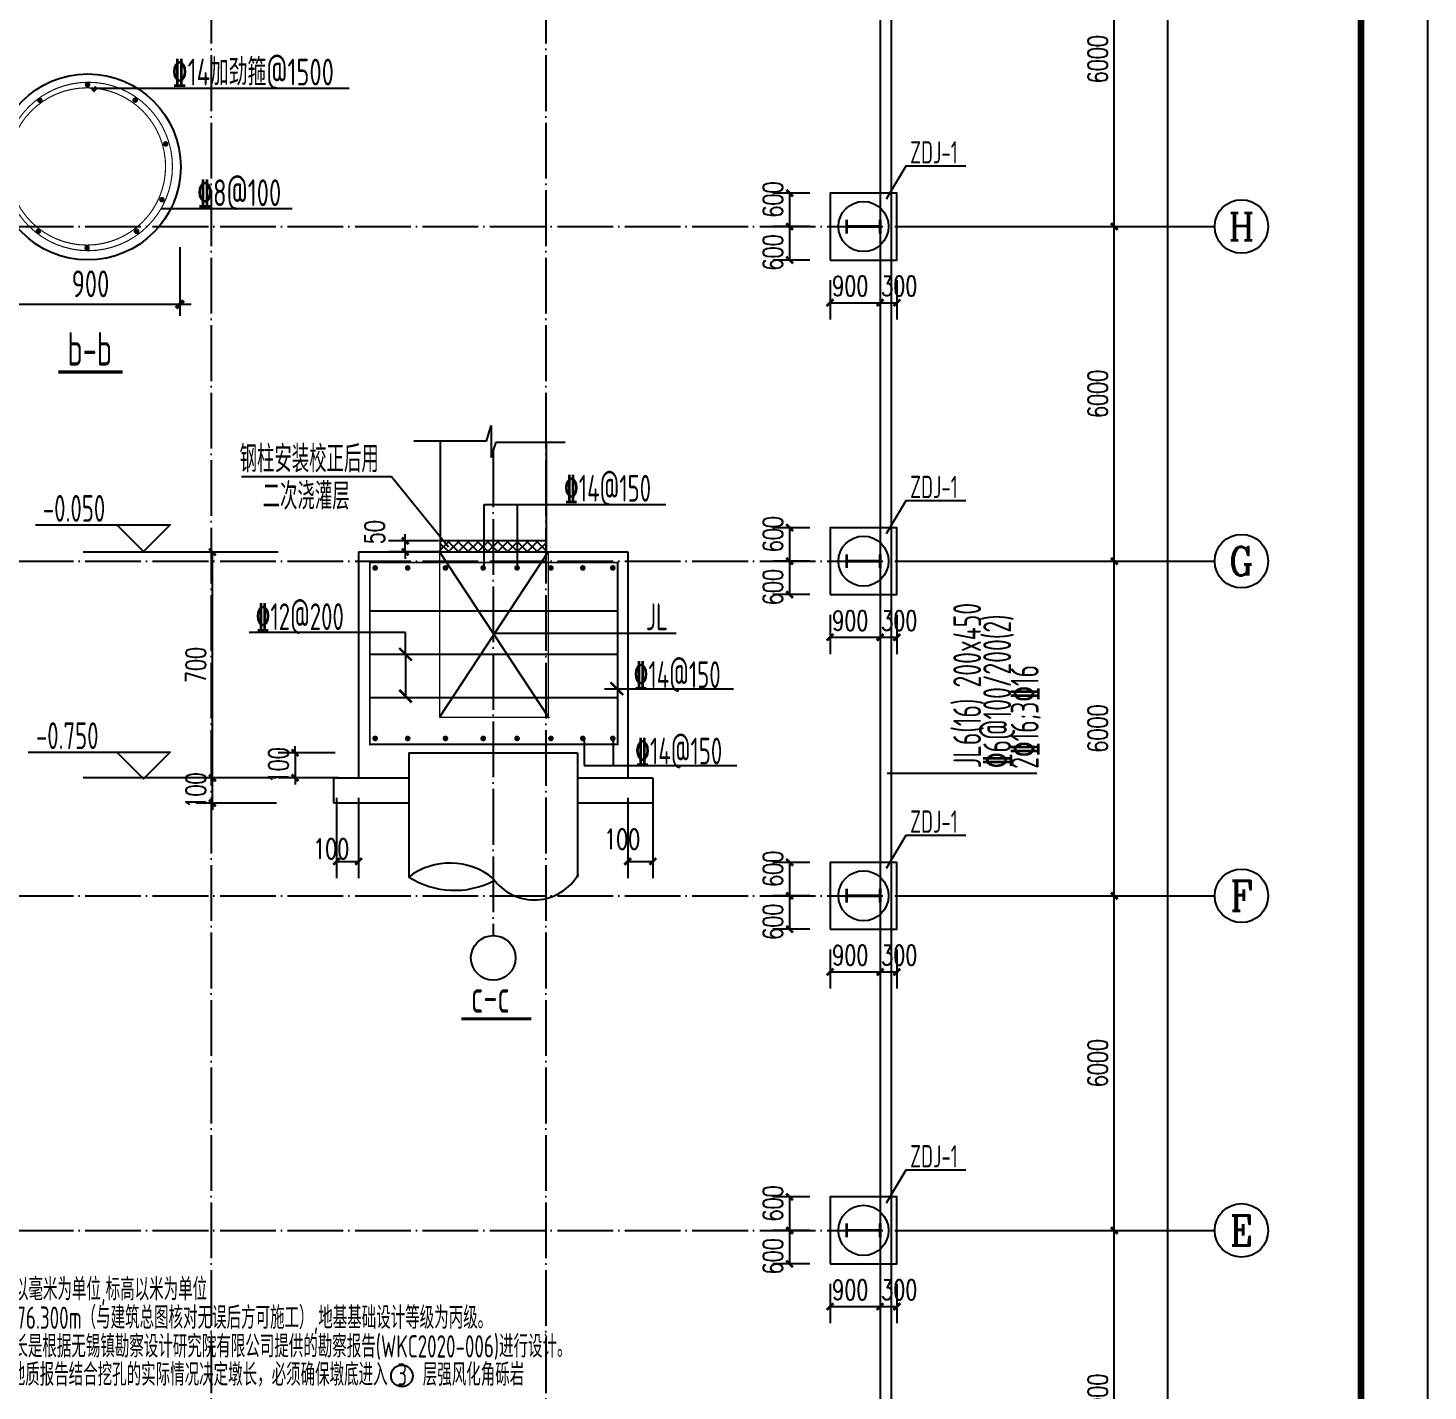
# Model space of a CAD drawing. Extents: x 14207793 to 14719554, y -1675802 to -1228715.
# Drawn here: x 14233080 to 14258193, y -1418094 to -1393655 of the extents above; entities that cross this region are included whole.
import ezdxf
from ezdxf.enums import TextEntityAlignment as Align

# ---------------------------------------------------------------- set-up
doc = ezdxf.new("R2010")
doc.units = 0
doc.header["$LTSCALE"] = 500
doc.header["$MEASUREMENT"] = 0
doc.linetypes.add('DOTE', pattern=[2.42, 2, -0.2, 0.02, -0.2])
doc.linetypes.add('虚线', pattern=[500, 300, -200])
doc.layers.get('0').update_dxf_attribs({"linetype": 'CONTINUOUS'})
doc.layers.get('DEFPOINTS').update_dxf_attribs({"color": 140, "linetype": 'CONTINUOUS'})
for name, color, linetype in [('1', 1, 'CONTINUOUS'), ('100', 253, 'CONTINUOUS'), ('AXIS', 3, 'CONTINUOUS'), ('AXIS_TEXT', 7, 'CONTINUOUS'), ('DIM1', 3, 'CONTINUOUS'), ('DOTE', 8, 'DOTE'), ('HZ', 4, 'CONTINUOUS'), ('LL', 130, 'CONTINUOUS'), ('mark', 11, 'CONTINUOUS'), ('PUB_TEXT', 6, 'CONTINUOUS'), ('PUB_TITLE', 4, 'CONTINUOUS'), ('STEEL', 30, 'CONTINUOUS'), ('TEXT', 7, 'CONTINUOUS'), ('WALL', 3, 'CONTINUOUS'), ('WM', 5, 'CONTINUOUS'), ('X向主梁钢筋', 2, 'CONTINUOUS'), ('梁集中标注', 2, 'CONTINUOUS')]:
    doc.layers.add(name, color=color, linetype=linetype)
doc.layers.add('砼梁', color=4, linetype='CONTINUOUS', lineweight=18)
doc.styles.add('_TCH_AXIS', font='COMPLEX', dxfattribs={"bigfont": 'GBCBIG'})
doc.styles.add('_TCH_DIM_T3', font='SIMPLEX', dxfattribs={"width": 0.705882, "bigfont": 'GBCBIG'})
doc.styles.add('COMPLEX', font='COMPLEX')
doc.styles.add('TSSD_Norm', font='tssdeng.shx', dxfattribs={"width": 0.7, "bigfont": 'hztxt.shx'})
doc.styles.add('TSSD_REIN', font='Tssdeng.shx', dxfattribs={"width": 0.65, "bigfont": 'hztxt.shx'})
doc.dimstyles.new('_TCH_ARCH&&120', dxfattribs={"dimtxt": 357, "dimasz": 120, "dimexe": 300, "dimexo": 360, "dimgap": 120, "dimtad": 1, "dimdec": 0, "dimzin": 0, "dimdsep": 46, "dimtxsty": '_TCH_DIM_T3', "dimblk": 'ARCHTICK', "dimcen": 0.09, "dimclrt": 7, "dimazin": 2, "dimtfac": 1, "dimtdec": 0, "dimtix": 1, "dimtmove": 2, "dimatfit": 3, "dimfxl": 0, "dimtolj": 1, "dimtzin": 0, "dimarcsym": 0})

# ---------------------------------------------------------------- blocks, each defined once
blk = doc.blocks.new('_ArchTick')
at = {"color": 0, "linetype": 'ByBlock', "const_width": 0.4}
blk.add_lwpolyline([(-0.5, -0.5), (0.5, 0.5)], dxfattribs=at)
blk = doc.blocks.new('*D85')
at = {"layer": 'AXIS', "color": 0, "lineweight": -2}
for p, q in [((14249926, -1415215), (14252866, -1415215)), ((14252566, -1421215), (14252566, -1415215)), ((14249926, -1421215), (14252866, -1421215))]:
    blk.add_line(p, q, dxfattribs=at)
at = {"layer": 'DEFPOINTS', "color": 0}
for p in [(14249566, -1415215), (14252566, -1415215), (14249566, -1421215)]:
    blk.add_point(p, dxfattribs=at)
at = {"layer": 'AXIS', "color": 0, "lineweight": -2, "xscale": 120, "yscale": 120, "zscale": 120}
for p, rotation in [((14252566, -1415215), 90), ((14252566, -1421215), 270)]:
    blk.add_blockref('_ArchTick', p, dxfattribs=dict(at, rotation=rotation))
at = {"layer": 'AXIS', "color": 7, "insert": (14252268, -1418215), "char_height": 357, "attachment_point": 5, "rotation": 90, "style": '_TCH_DIM_T3'}
blk.add_mtext('\\A1;6000', dxfattribs=at)
blk = doc.blocks.new('*D86')
at = {"layer": 'AXIS', "color": 0, "lineweight": -2}
for p, q in [((14249926, -1409215), (14252866, -1409215)), ((14252566, -1415215), (14252566, -1409215)), ((14249926, -1415215), (14252866, -1415215))]:
    blk.add_line(p, q, dxfattribs=at)
at = {"layer": 'DEFPOINTS', "color": 0}
for p in [(14249566, -1409215), (14252566, -1409215), (14249566, -1415215)]:
    blk.add_point(p, dxfattribs=at)
at = {"layer": 'AXIS', "color": 0, "lineweight": -2, "xscale": 120, "yscale": 120, "zscale": 120}
for p, rotation in [((14252566, -1409215), 90), ((14252566, -1415215), 270)]:
    blk.add_blockref('_ArchTick', p, dxfattribs=dict(at, rotation=rotation))
at = {"layer": 'AXIS', "color": 7, "insert": (14252268, -1412215), "char_height": 357, "attachment_point": 5, "rotation": 90, "style": '_TCH_DIM_T3'}
blk.add_mtext('\\A1;6000', dxfattribs=at)
blk = doc.blocks.new('*D87')
at = {"layer": 'AXIS', "color": 0, "lineweight": -2}
for p, q in [((14249926, -1403215), (14252866, -1403215)), ((14252566, -1409215), (14252566, -1403215)), ((14249926, -1409215), (14252866, -1409215))]:
    blk.add_line(p, q, dxfattribs=at)
at = {"layer": 'DEFPOINTS', "color": 0}
for p in [(14249566, -1403215), (14252566, -1403215), (14249566, -1409215)]:
    blk.add_point(p, dxfattribs=at)
at = {"layer": 'AXIS', "color": 0, "lineweight": -2, "xscale": 120, "yscale": 120, "zscale": 120}
for p, rotation in [((14252566, -1403215), 90), ((14252566, -1409215), 270)]:
    blk.add_blockref('_ArchTick', p, dxfattribs=dict(at, rotation=rotation))
at = {"layer": 'AXIS', "color": 7, "insert": (14252268, -1406215), "char_height": 357, "attachment_point": 5, "rotation": 90, "style": '_TCH_DIM_T3'}
blk.add_mtext('\\A1;6000', dxfattribs=at)
blk = doc.blocks.new('*D88')
at = {"layer": 'AXIS', "color": 0, "lineweight": -2}
for p, q in [((14249926, -1397215), (14252866, -1397215)), ((14252566, -1403215), (14252566, -1397215)), ((14249926, -1403215), (14252866, -1403215))]:
    blk.add_line(p, q, dxfattribs=at)
at = {"layer": 'DEFPOINTS', "color": 0}
for p in [(14249566, -1397215), (14252566, -1397215), (14249566, -1403215)]:
    blk.add_point(p, dxfattribs=at)
at = {"layer": 'AXIS', "color": 0, "lineweight": -2, "xscale": 120, "yscale": 120, "zscale": 120}
for p, rotation in [((14252566, -1397215), 90), ((14252566, -1403215), 270)]:
    blk.add_blockref('_ArchTick', p, dxfattribs=dict(at, rotation=rotation))
at = {"layer": 'AXIS', "color": 7, "insert": (14252268, -1400215), "char_height": 357, "attachment_point": 5, "rotation": 90, "style": '_TCH_DIM_T3'}
blk.add_mtext('\\A1;6000', dxfattribs=at)
blk = doc.blocks.new('*D89')
at = {"layer": 'AXIS', "color": 0, "lineweight": -2}
for p, q in [((14249926, -1391215), (14252866, -1391215)), ((14252566, -1397215), (14252566, -1391215)), ((14249926, -1397215), (14252866, -1397215))]:
    blk.add_line(p, q, dxfattribs=at)
at = {"layer": 'DEFPOINTS', "color": 0}
for p in [(14249566, -1391215), (14252566, -1391215), (14249566, -1397215)]:
    blk.add_point(p, dxfattribs=at)
at = {"layer": 'AXIS', "color": 0, "lineweight": -2, "xscale": 120, "yscale": 120, "zscale": 120}
for p, rotation in [((14252566, -1391215), 90), ((14252566, -1397215), 270)]:
    blk.add_blockref('_ArchTick', p, dxfattribs=dict(at, rotation=rotation))
at = {"layer": 'AXIS', "color": 7, "insert": (14252268, -1394215), "char_height": 357, "attachment_point": 5, "rotation": 90, "style": '_TCH_DIM_T3'}
blk.add_mtext('\\A1;6000', dxfattribs=at)
blk = doc.blocks.new('*D100')
at = {"layer": 'AXIS', "color": 0, "lineweight": -2}
for p, q in [((14249926, -1331215), (14253826, -1331215)), ((14253526, -1441615), (14253526, -1331215)), ((14249926, -1441615), (14253826, -1441615))]:
    blk.add_line(p, q, dxfattribs=at)
at = {"layer": 'DEFPOINTS', "color": 0}
for p in [(14249566, -1331215), (14253526, -1331215), (14249566, -1441615)]:
    blk.add_point(p, dxfattribs=at)
at = {"layer": 'AXIS', "color": 0, "lineweight": -2, "xscale": 120, "yscale": 120, "zscale": 120}
for p, rotation in [((14253526, -1331215), 90), ((14253526, -1441615), 270)]:
    blk.add_blockref('_ArchTick', p, dxfattribs=dict(at, rotation=rotation))
at = {"layer": 'AXIS', "color": 7, "insert": (14253228, -1386415), "char_height": 357, "attachment_point": 5, "rotation": 90, "style": '_TCH_DIM_T3'}
blk.add_mtext('\\A1;110400', dxfattribs=at)
blk = doc.blocks.new('_AXISO')
blk.add_circle((0, 0), 0.5)
at = {"layer": 'AXIS_TEXT', "style": 'COMPLEX', "width": 1.041667}
blk.add_attdef('A', text='', height=0.56, dxfattribs=at).set_placement((-0.25, -0.28), (0.25, -0.28), align=Align.FIT)
blk = doc.blocks.new('A$C3FC647B0')
at = {"color": 6, "const_width": 50}
for points in [[(0, 125), (0, -125)], [(0, 0), (600, 0)], [(600, 125), (600, -125)]]:
    blk.add_lwpolyline(points, dxfattribs=at)
blk = doc.blocks.new('*D1479')
at = {"layer": 'AXIS', "color": 0, "lineweight": -2}
for p, q in [((14243837, -1407460), (14243837, -1408899)), ((14244288, -1407460), (14244288, -1408899)), ((14243837, -1408599), (14244288, -1408599))]:
    blk.add_line(p, q, dxfattribs=at)
at = {"layer": 'DEFPOINTS', "color": 0}
for p in [(14243837, -1407100, 0), (14244288, -1407100, 0), (14244288, -1408599)]:
    blk.add_point(p, dxfattribs=at)
at = {"layer": 'AXIS', "color": 0, "lineweight": -2, "xscale": 120, "yscale": 120, "zscale": 120, "rotation": 180}
blk.add_blockref('_ArchTick', (14243837, -1408599), dxfattribs=at)
at = {"layer": 'AXIS', "color": 0, "lineweight": -2, "xscale": 120, "yscale": 120, "zscale": 120}
blk.add_blockref('_ArchTick', (14244288, -1408599), dxfattribs=at)
at = {"layer": 'AXIS', "color": 7, "insert": (14243738, -1408201), "char_height": 357, "attachment_point": 5, "style": '_TCH_DIM_T3'}
blk.add_mtext('\\A1;100', dxfattribs=at)
blk = doc.blocks.new('*D1480')
at = {"layer": 'AXIS', "color": 0, "lineweight": -2}
for p, q in [((14238615, -1407460), (14238615, -1408899)), ((14239011, -1407460), (14239011, -1408899)), ((14238615, -1408599), (14239011, -1408599))]:
    blk.add_line(p, q, dxfattribs=at)
at = {"layer": 'DEFPOINTS', "color": 0}
for p in [(14238615, -1407100, 0), (14239011, -1407100, 0), (14239011, -1408599)]:
    blk.add_point(p, dxfattribs=at)
at = {"layer": 'AXIS', "color": 0, "lineweight": -2, "xscale": 120, "yscale": 120, "zscale": 120, "rotation": 180}
blk.add_blockref('_ArchTick', (14238615, -1408599), dxfattribs=at)
at = {"layer": 'AXIS', "color": 0, "lineweight": -2, "xscale": 120, "yscale": 120, "zscale": 120}
blk.add_blockref('_ArchTick', (14239011, -1408599), dxfattribs=at)
at = {"layer": 'AXIS', "color": 7, "insert": (14238519, -1408374), "char_height": 357, "attachment_point": 5, "style": '_TCH_DIM_T3'}
blk.add_mtext('\\A1;100', dxfattribs=at)
blk = doc.blocks.new('*D1481')
at = {"layer": 'AXIS', "color": 0, "lineweight": -2}
for p, q in [((14239848, -1402850), (14239848, -1402730)), ((14240446, -1402850), (14239548, -1402850)), ((14239848, -1403050), (14239848, -1402850)), ((14240443, -1403050), (14239548, -1403050)), ((14239848, -1403050), (14239848, -1403170))]:
    blk.add_line(p, q, dxfattribs=at)
at = {"layer": 'DEFPOINTS', "color": 0}
for p in [(14239848, -1402850), (14240806, -1402850, 0), (14240803, -1403050, 0)]:
    blk.add_point(p, dxfattribs=at)
at = {"layer": 'AXIS', "color": 0, "lineweight": -2, "xscale": 120, "yscale": 120, "zscale": 120}
for p, rotation in [((14239848, -1402850), 270), ((14239848, -1403050), 90)]:
    blk.add_blockref('_ArchTick', p, dxfattribs=dict(at, rotation=rotation))
at = {"layer": 'AXIS', "color": 7, "insert": (14239298, -1402696), "char_height": 357, "attachment_point": 5, "rotation": 90, "style": '_TCH_DIM_T3'}
blk.add_mtext('\\A1;50', dxfattribs=at)
blk = doc.blocks.new('*D1482')
at = {"layer": 'AXIS', "color": 0, "lineweight": -2}
for p, q in [((14237870, -1406649), (14237870, -1406529)), ((14238588, -1406649), (14237570, -1406649)), ((14237870, -1406649), (14237870, -1407100)), ((14238651, -1407100), (14237570, -1407100)), ((14237870, -1407100), (14237870, -1407220))]:
    blk.add_line(p, q, dxfattribs=at)
at = {"layer": 'DEFPOINTS', "color": 0}
for p in [(14238948, -1406649), (14237870, -1407100), (14239011, -1407100)]:
    blk.add_point(p, dxfattribs=at)
at = {"layer": 'AXIS', "color": 0, "lineweight": -2, "xscale": 120, "yscale": 120, "zscale": 120}
for p, rotation in [((14237870, -1406649), 270), ((14237870, -1407100), 90)]:
    blk.add_blockref('_ArchTick', p, dxfattribs=dict(at, rotation=rotation))
at = {"layer": 'AXIS', "color": 7, "insert": (14237572, -1406875), "char_height": 357, "attachment_point": 5, "rotation": 90, "style": '_TCH_DIM_T3'}
blk.add_mtext('\\A1;100', dxfattribs=at)
blk = doc.blocks.new('*D1483')
at = {"layer": 'AXIS', "color": 0, "lineweight": -2}
for p, q in [((14236389, -1407102), (14236389, -1406982)), ((14237538, -1407102), (14236089, -1407102)), ((14236389, -1407552), (14236389, -1407102)), ((14237538, -1407552), (14236089, -1407552)), ((14236389, -1407552), (14236389, -1407672))]:
    blk.add_line(p, q, dxfattribs=at)
at = {"layer": 'DEFPOINTS', "color": 0}
for p in [(14236389, -1407102), (14237898, -1407102), (14237898, -1407552)]:
    blk.add_point(p, dxfattribs=at)
at = {"layer": 'AXIS', "color": 0, "lineweight": -2, "xscale": 120, "yscale": 120, "zscale": 120}
for p, rotation in [((14236389, -1407102), 270), ((14236389, -1407552), 90)]:
    blk.add_blockref('_ArchTick', p, dxfattribs=dict(at, rotation=rotation))
at = {"layer": 'AXIS', "color": 7, "insert": (14236091, -1407327), "char_height": 357, "attachment_point": 5, "rotation": 90, "style": '_TCH_DIM_T3'}
blk.add_mtext('\\A1;100', dxfattribs=at)
blk = doc.blocks.new('*D1484')
at = {"layer": 'AXIS', "color": 0, "lineweight": -2}
for p, q in [((14237568, -1403052), (14236089, -1403052)), ((14236389, -1407102), (14236389, -1403052)), ((14237538, -1407102), (14236089, -1407102))]:
    blk.add_line(p, q, dxfattribs=at)
at = {"layer": 'DEFPOINTS', "color": 0}
for p in [(14236389, -1403052), (14237928, -1403052), (14237898, -1407102)]:
    blk.add_point(p, dxfattribs=at)
at = {"layer": 'AXIS', "color": 0, "lineweight": -2, "xscale": 120, "yscale": 120, "zscale": 120}
for p, rotation in [((14236389, -1403052), 90), ((14236389, -1407102), 270)]:
    blk.add_blockref('_ArchTick', p, dxfattribs=dict(at, rotation=rotation))
at = {"layer": 'AXIS', "color": 7, "insert": (14236091, -1405077), "char_height": 357, "attachment_point": 5, "rotation": 90, "style": '_TCH_DIM_T3'}
blk.add_mtext('\\A1;700', dxfattribs=at)
blk = doc.blocks.new('*D1641')
at = {"layer": 'AXIS', "color": 0, "lineweight": -2}
for p, q in [((14247106, -1396615), (14246442, -1396615)), ((14246742, -1396615), (14246742, -1397215)), ((14247106, -1397215), (14246442, -1397215))]:
    blk.add_line(p, q, dxfattribs=at)
at = {"layer": 'DEFPOINTS', "color": 0}
for p in [(14247466, -1396615), (14246742, -1397215), (14247466, -1397215)]:
    blk.add_point(p, dxfattribs=at)
at = {"layer": 'AXIS', "color": 0, "lineweight": -2, "xscale": 120, "yscale": 120, "zscale": 120}
for p, rotation in [((14246742, -1396615), 90), ((14246742, -1397215), 270)]:
    blk.add_blockref('_ArchTick', p, dxfattribs=dict(at, rotation=rotation))
at = {"layer": 'AXIS', "color": 7, "insert": (14246443, -1396731), "char_height": 357, "attachment_point": 5, "rotation": 90, "style": '_TCH_DIM_T3'}
blk.add_mtext('\\A1;600', dxfattribs=at)
blk = doc.blocks.new('*D1642')
at = {"layer": 'AXIS', "color": 0, "lineweight": -2}
for p, q in [((14247106, -1397215), (14246442, -1397215)), ((14246742, -1397215), (14246742, -1397815)), ((14247106, -1397815), (14246442, -1397815))]:
    blk.add_line(p, q, dxfattribs=at)
at = {"layer": 'DEFPOINTS', "color": 0}
for p in [(14247466, -1397215), (14246742, -1397815), (14247466, -1397815)]:
    blk.add_point(p, dxfattribs=at)
at = {"layer": 'AXIS', "color": 0, "lineweight": -2, "xscale": 120, "yscale": 120, "zscale": 120}
for p, rotation in [((14246742, -1397215), 90), ((14246742, -1397815), 270)]:
    blk.add_blockref('_ArchTick', p, dxfattribs=dict(at, rotation=rotation))
at = {"layer": 'AXIS', "color": 7, "insert": (14246443, -1397679), "char_height": 357, "attachment_point": 5, "rotation": 90, "style": '_TCH_DIM_T3'}
blk.add_mtext('\\A1;600', dxfattribs=at)
blk = doc.blocks.new('*D1643')
at = {"layer": 'AXIS', "color": 0, "lineweight": -2}
for p, q in [((14247466, -1398175), (14247466, -1398880)), ((14248366, -1398175), (14248366, -1398880)), ((14247466, -1398580), (14248366, -1398580))]:
    blk.add_line(p, q, dxfattribs=at)
at = {"layer": 'DEFPOINTS', "color": 0}
for p in [(14247466, -1397815), (14248366, -1397815), (14248366, -1398580)]:
    blk.add_point(p, dxfattribs=at)
at = {"layer": 'AXIS', "color": 0, "lineweight": -2, "xscale": 120, "yscale": 120, "zscale": 120, "rotation": 180}
blk.add_blockref('_ArchTick', (14247466, -1398580), dxfattribs=at)
at = {"layer": 'AXIS', "color": 0, "lineweight": -2, "xscale": 120, "yscale": 120, "zscale": 120}
blk.add_blockref('_ArchTick', (14248366, -1398580), dxfattribs=at)
at = {"layer": 'AXIS', "color": 7, "insert": (14247830, -1398281), "char_height": 357, "attachment_point": 5, "style": '_TCH_DIM_T3'}
blk.add_mtext('\\A1;900', dxfattribs=at)
blk = doc.blocks.new('*D1644')
at = {"layer": 'AXIS', "color": 0, "lineweight": -2}
for p, q in [((14248366, -1398175), (14248366, -1398880)), ((14248666, -1398175), (14248666, -1398880)), ((14248366, -1398580), (14248666, -1398580))]:
    blk.add_line(p, q, dxfattribs=at)
at = {"layer": 'DEFPOINTS', "color": 0}
for p in [(14248366, -1397815), (14248666, -1397815), (14248666, -1398580)]:
    blk.add_point(p, dxfattribs=at)
at = {"layer": 'AXIS', "color": 0, "lineweight": -2, "xscale": 120, "yscale": 120, "zscale": 120, "rotation": 180}
blk.add_blockref('_ArchTick', (14248366, -1398580), dxfattribs=at)
at = {"layer": 'AXIS', "color": 0, "lineweight": -2, "xscale": 120, "yscale": 120, "zscale": 120}
blk.add_blockref('_ArchTick', (14248666, -1398580), dxfattribs=at)
at = {"layer": 'AXIS', "color": 7, "insert": (14248708, -1398281), "char_height": 357, "attachment_point": 5, "style": '_TCH_DIM_T3'}
blk.add_mtext('\\A1;300', dxfattribs=at)
blk = doc.blocks.new('*D1645')
at = {"layer": 'AXIS', "color": 0, "lineweight": -2}
for p, q in [((14247106, -1402615), (14246442, -1402615)), ((14246742, -1402615), (14246742, -1403215)), ((14247106, -1403215), (14246442, -1403215))]:
    blk.add_line(p, q, dxfattribs=at)
at = {"layer": 'DEFPOINTS', "color": 0}
for p in [(14247466, -1402615), (14246742, -1403215), (14247466, -1403215)]:
    blk.add_point(p, dxfattribs=at)
at = {"layer": 'AXIS', "color": 0, "lineweight": -2, "xscale": 120, "yscale": 120, "zscale": 120}
for p, rotation in [((14246742, -1402615), 90), ((14246742, -1403215), 270)]:
    blk.add_blockref('_ArchTick', p, dxfattribs=dict(at, rotation=rotation))
at = {"layer": 'AXIS', "color": 7, "insert": (14246443, -1402731), "char_height": 357, "attachment_point": 5, "rotation": 90, "style": '_TCH_DIM_T3'}
blk.add_mtext('\\A1;600', dxfattribs=at)
blk = doc.blocks.new('*D1646')
at = {"layer": 'AXIS', "color": 0, "lineweight": -2}
for p, q in [((14247106, -1403215), (14246442, -1403215)), ((14246742, -1403215), (14246742, -1403815)), ((14247106, -1403815), (14246442, -1403815))]:
    blk.add_line(p, q, dxfattribs=at)
at = {"layer": 'DEFPOINTS', "color": 0}
for p in [(14247466, -1403215), (14246742, -1403815), (14247466, -1403815)]:
    blk.add_point(p, dxfattribs=at)
at = {"layer": 'AXIS', "color": 0, "lineweight": -2, "xscale": 120, "yscale": 120, "zscale": 120}
for p, rotation in [((14246742, -1403215), 90), ((14246742, -1403815), 270)]:
    blk.add_blockref('_ArchTick', p, dxfattribs=dict(at, rotation=rotation))
at = {"layer": 'AXIS', "color": 7, "insert": (14246443, -1403679), "char_height": 357, "attachment_point": 5, "rotation": 90, "style": '_TCH_DIM_T3'}
blk.add_mtext('\\A1;600', dxfattribs=at)
blk = doc.blocks.new('*D1647')
at = {"layer": 'AXIS', "color": 0, "lineweight": -2}
for p, q in [((14247466, -1404175), (14247466, -1404880)), ((14248366, -1404175), (14248366, -1404880)), ((14247466, -1404580), (14248366, -1404580))]:
    blk.add_line(p, q, dxfattribs=at)
at = {"layer": 'DEFPOINTS', "color": 0}
for p in [(14247466, -1403815), (14248366, -1403815), (14248366, -1404580)]:
    blk.add_point(p, dxfattribs=at)
at = {"layer": 'AXIS', "color": 0, "lineweight": -2, "xscale": 120, "yscale": 120, "zscale": 120, "rotation": 180}
blk.add_blockref('_ArchTick', (14247466, -1404580), dxfattribs=at)
at = {"layer": 'AXIS', "color": 0, "lineweight": -2, "xscale": 120, "yscale": 120, "zscale": 120}
blk.add_blockref('_ArchTick', (14248366, -1404580), dxfattribs=at)
at = {"layer": 'AXIS', "color": 7, "insert": (14247830, -1404281), "char_height": 357, "attachment_point": 5, "style": '_TCH_DIM_T3'}
blk.add_mtext('\\A1;900', dxfattribs=at)
blk = doc.blocks.new('*D1648')
at = {"layer": 'AXIS', "color": 0, "lineweight": -2}
for p, q in [((14248366, -1404175), (14248366, -1404880)), ((14248666, -1404175), (14248666, -1404880)), ((14248366, -1404580), (14248666, -1404580))]:
    blk.add_line(p, q, dxfattribs=at)
at = {"layer": 'DEFPOINTS', "color": 0}
for p in [(14248366, -1403815), (14248666, -1403815), (14248666, -1404580)]:
    blk.add_point(p, dxfattribs=at)
at = {"layer": 'AXIS', "color": 0, "lineweight": -2, "xscale": 120, "yscale": 120, "zscale": 120, "rotation": 180}
blk.add_blockref('_ArchTick', (14248366, -1404580), dxfattribs=at)
at = {"layer": 'AXIS', "color": 0, "lineweight": -2, "xscale": 120, "yscale": 120, "zscale": 120}
blk.add_blockref('_ArchTick', (14248666, -1404580), dxfattribs=at)
at = {"layer": 'AXIS', "color": 7, "insert": (14248708, -1404281), "char_height": 357, "attachment_point": 5, "style": '_TCH_DIM_T3'}
blk.add_mtext('\\A1;300', dxfattribs=at)
blk = doc.blocks.new('*D1649')
at = {"layer": 'AXIS', "color": 0, "lineweight": -2}
for p, q in [((14247106, -1408615), (14246442, -1408615)), ((14246742, -1408615), (14246742, -1409215)), ((14247106, -1409215), (14246442, -1409215))]:
    blk.add_line(p, q, dxfattribs=at)
at = {"layer": 'DEFPOINTS', "color": 0}
for p in [(14247466, -1408615), (14246742, -1409215), (14247466, -1409215)]:
    blk.add_point(p, dxfattribs=at)
at = {"layer": 'AXIS', "color": 0, "lineweight": -2, "xscale": 120, "yscale": 120, "zscale": 120}
for p, rotation in [((14246742, -1408615), 90), ((14246742, -1409215), 270)]:
    blk.add_blockref('_ArchTick', p, dxfattribs=dict(at, rotation=rotation))
at = {"layer": 'AXIS', "color": 7, "insert": (14246443, -1408731), "char_height": 357, "attachment_point": 5, "rotation": 90, "style": '_TCH_DIM_T3'}
blk.add_mtext('\\A1;600', dxfattribs=at)
blk = doc.blocks.new('*D1650')
at = {"layer": 'AXIS', "color": 0, "lineweight": -2}
for p, q in [((14247106, -1409215), (14246442, -1409215)), ((14246742, -1409215), (14246742, -1409815)), ((14247106, -1409815), (14246442, -1409815))]:
    blk.add_line(p, q, dxfattribs=at)
at = {"layer": 'DEFPOINTS', "color": 0}
for p in [(14247466, -1409215), (14246742, -1409815), (14247466, -1409815)]:
    blk.add_point(p, dxfattribs=at)
at = {"layer": 'AXIS', "color": 0, "lineweight": -2, "xscale": 120, "yscale": 120, "zscale": 120}
for p, rotation in [((14246742, -1409215), 90), ((14246742, -1409815), 270)]:
    blk.add_blockref('_ArchTick', p, dxfattribs=dict(at, rotation=rotation))
at = {"layer": 'AXIS', "color": 7, "insert": (14246443, -1409679), "char_height": 357, "attachment_point": 5, "rotation": 90, "style": '_TCH_DIM_T3'}
blk.add_mtext('\\A1;600', dxfattribs=at)
blk = doc.blocks.new('*D1651')
at = {"layer": 'AXIS', "color": 0, "lineweight": -2}
for p, q in [((14247466, -1410175), (14247466, -1410880)), ((14248366, -1410175), (14248366, -1410880)), ((14247466, -1410580), (14248366, -1410580))]:
    blk.add_line(p, q, dxfattribs=at)
at = {"layer": 'DEFPOINTS', "color": 0}
for p in [(14247466, -1409815), (14248366, -1409815), (14248366, -1410580)]:
    blk.add_point(p, dxfattribs=at)
at = {"layer": 'AXIS', "color": 0, "lineweight": -2, "xscale": 120, "yscale": 120, "zscale": 120, "rotation": 180}
blk.add_blockref('_ArchTick', (14247466, -1410580), dxfattribs=at)
at = {"layer": 'AXIS', "color": 0, "lineweight": -2, "xscale": 120, "yscale": 120, "zscale": 120}
blk.add_blockref('_ArchTick', (14248366, -1410580), dxfattribs=at)
at = {"layer": 'AXIS', "color": 7, "insert": (14247830, -1410281), "char_height": 357, "attachment_point": 5, "style": '_TCH_DIM_T3'}
blk.add_mtext('\\A1;900', dxfattribs=at)
blk = doc.blocks.new('*D1652')
at = {"layer": 'AXIS', "color": 0, "lineweight": -2}
for p, q in [((14248366, -1410175), (14248366, -1410880)), ((14248666, -1410175), (14248666, -1410880)), ((14248366, -1410580), (14248666, -1410580))]:
    blk.add_line(p, q, dxfattribs=at)
at = {"layer": 'DEFPOINTS', "color": 0}
for p in [(14248366, -1409815), (14248666, -1409815), (14248666, -1410580)]:
    blk.add_point(p, dxfattribs=at)
at = {"layer": 'AXIS', "color": 0, "lineweight": -2, "xscale": 120, "yscale": 120, "zscale": 120, "rotation": 180}
blk.add_blockref('_ArchTick', (14248366, -1410580), dxfattribs=at)
at = {"layer": 'AXIS', "color": 0, "lineweight": -2, "xscale": 120, "yscale": 120, "zscale": 120}
blk.add_blockref('_ArchTick', (14248666, -1410580), dxfattribs=at)
at = {"layer": 'AXIS', "color": 7, "insert": (14248708, -1410281), "char_height": 357, "attachment_point": 5, "style": '_TCH_DIM_T3'}
blk.add_mtext('\\A1;300', dxfattribs=at)
blk = doc.blocks.new('*D1653')
at = {"layer": 'AXIS', "color": 0, "lineweight": -2}
for p, q in [((14247106, -1414615), (14246442, -1414615)), ((14246742, -1414615), (14246742, -1415215)), ((14247106, -1415215), (14246442, -1415215))]:
    blk.add_line(p, q, dxfattribs=at)
at = {"layer": 'DEFPOINTS', "color": 0}
for p in [(14247466, -1414615), (14246742, -1415215), (14247466, -1415215)]:
    blk.add_point(p, dxfattribs=at)
at = {"layer": 'AXIS', "color": 0, "lineweight": -2, "xscale": 120, "yscale": 120, "zscale": 120}
for p, rotation in [((14246742, -1414615), 90), ((14246742, -1415215), 270)]:
    blk.add_blockref('_ArchTick', p, dxfattribs=dict(at, rotation=rotation))
at = {"layer": 'AXIS', "color": 7, "insert": (14246443, -1414731), "char_height": 357, "attachment_point": 5, "rotation": 90, "style": '_TCH_DIM_T3'}
blk.add_mtext('\\A1;600', dxfattribs=at)
blk = doc.blocks.new('*D1654')
at = {"layer": 'AXIS', "color": 0, "lineweight": -2}
for p, q in [((14247106, -1415215), (14246442, -1415215)), ((14246742, -1415215), (14246742, -1415815)), ((14247106, -1415815), (14246442, -1415815))]:
    blk.add_line(p, q, dxfattribs=at)
at = {"layer": 'DEFPOINTS', "color": 0}
for p in [(14247466, -1415215), (14246742, -1415815), (14247466, -1415815)]:
    blk.add_point(p, dxfattribs=at)
at = {"layer": 'AXIS', "color": 0, "lineweight": -2, "xscale": 120, "yscale": 120, "zscale": 120}
for p, rotation in [((14246742, -1415215), 90), ((14246742, -1415815), 270)]:
    blk.add_blockref('_ArchTick', p, dxfattribs=dict(at, rotation=rotation))
at = {"layer": 'AXIS', "color": 7, "insert": (14246443, -1415679), "char_height": 357, "attachment_point": 5, "rotation": 90, "style": '_TCH_DIM_T3'}
blk.add_mtext('\\A1;600', dxfattribs=at)
blk = doc.blocks.new('*D1655')
at = {"layer": 'AXIS', "color": 0, "lineweight": -2}
for p, q in [((14247466, -1416175), (14247466, -1416880)), ((14248366, -1416175), (14248366, -1416880)), ((14247466, -1416580), (14248366, -1416580))]:
    blk.add_line(p, q, dxfattribs=at)
at = {"layer": 'DEFPOINTS', "color": 0}
for p in [(14247466, -1415815), (14248366, -1415815), (14248366, -1416580)]:
    blk.add_point(p, dxfattribs=at)
at = {"layer": 'AXIS', "color": 0, "lineweight": -2, "xscale": 120, "yscale": 120, "zscale": 120, "rotation": 180}
blk.add_blockref('_ArchTick', (14247466, -1416580), dxfattribs=at)
at = {"layer": 'AXIS', "color": 0, "lineweight": -2, "xscale": 120, "yscale": 120, "zscale": 120}
blk.add_blockref('_ArchTick', (14248366, -1416580), dxfattribs=at)
at = {"layer": 'AXIS', "color": 7, "insert": (14247830, -1416281), "char_height": 357, "attachment_point": 5, "style": '_TCH_DIM_T3'}
blk.add_mtext('\\A1;900', dxfattribs=at)
blk = doc.blocks.new('*D1656')
at = {"layer": 'AXIS', "color": 0, "lineweight": -2}
for p, q in [((14248366, -1416175), (14248366, -1416880)), ((14248666, -1416175), (14248666, -1416880)), ((14248366, -1416580), (14248666, -1416580))]:
    blk.add_line(p, q, dxfattribs=at)
at = {"layer": 'DEFPOINTS', "color": 0}
for p in [(14248366, -1415815), (14248666, -1415815), (14248666, -1416580)]:
    blk.add_point(p, dxfattribs=at)
at = {"layer": 'AXIS', "color": 0, "lineweight": -2, "xscale": 120, "yscale": 120, "zscale": 120, "rotation": 180}
blk.add_blockref('_ArchTick', (14248366, -1416580), dxfattribs=at)
at = {"layer": 'AXIS', "color": 0, "lineweight": -2, "xscale": 120, "yscale": 120, "zscale": 120}
blk.add_blockref('_ArchTick', (14248666, -1416580), dxfattribs=at)
at = {"layer": 'AXIS', "color": 7, "insert": (14248708, -1416281), "char_height": 357, "attachment_point": 5, "style": '_TCH_DIM_T3'}
blk.add_mtext('\\A1;300', dxfattribs=at)

msp = doc.modelspace()

# ---------------------------------------------------------------- hatches: boundary and pattern name
h = msp.add_hatch()
h.set_pattern_fill('ANSI37', color=256, scale=1000, style=0)
h.set_pattern_definition([(45, (14121828.25, -1086615.63), (-88.388348, 88.388348), []), (135, (14121828.25, -1086615.63), (-88.388348, -88.388348), [])])
h.paths.add_polyline_path([(14242374.63, -1402850.13), (14241260.08, -1402850.13), (14241260.08, -1403050.13), (14242374.63, -1403050.13)])
h.paths.add_polyline_path([(14241260.08, -1402850.13), (14240460.08, -1402850.13), (14240460.08, -1403050.13), (14241260.08, -1403050.13)])

# ---------------------------------------------------------------- linework, layer by layer
at = {"linetype": 'ByBlock'}
for p, q in [((14241303.84, -1401062.68), (14241390.93, -1400784.17)), ((14241390.93, -1400784.17), (14241390.93, -1401358.59)), ((14241390.93, -1401358.59), (14241478.03, -1401080.09)), ((14241260.93, -1402197.78), (14244522.54, -1402197.78)), ((14241260.93, -1403299.56), (14241260.93, -1402197.78)), ((14241860.23, -1403299.56), (14241860.23, -1402197.78)), ((14239010.83, -1403050.13), (14243837.13, -1403050.13)), ((14239851.81, -1404882.49), (14239851.81, -1405655.41)), ((14239910.83, -1406650.13), (14242937.13, -1406650.13)), ((14238560.83, -1407100.13), (14239910.83, -1407100.13)), ((14242937.13, -1407100.13), (14244287.13, -1407100.13)), ((14238560.83, -1407550.13), (14239910.83, -1407550.13)), ((14242937.13, -1407550.13), (14244287.13, -1407550.13))]:
    msp.add_line(p, q, dxfattribs=at)
for p, q in [((14241303.84, -1401062.68), (14240003.68, -1401062.68)), ((14241478.03, -1401080.09), (14242718.14, -1401080.09)), ((14242374.63, -1402850.13), (14240460.08, -1402850.13)), ((14239851.81, -1404496.14), (14237045.22, -1404496.14)), ((14239851.81, -1404884.58), (14239851.81, -1404496.14)), ((14241453.13, -1404503.5), (14244707.81, -1404503.5)), ((14243418.21, -1405500.99, -24475.66), (14245736.96, -1405500.99, -24475.66))]:
    msp.add_line(p, q)
at = {"color": 3, "linetype": 'ByBlock'}
for p, q in [((14240473.33, -1401062.68), (14240473.33, -1403050.13)), ((14242374.63, -1401080.09), (14242374.63, -1403050.13)), ((14239010.83, -1403050.13), (14239010.83, -1407100.13)), ((14243837.13, -1403050.13), (14243837.13, -1407100.13)), ((14239910.83, -1406650.13), (14239910.83, -1408877.82)), ((14242937.13, -1406650.13), (14242937.13, -1408877.82)), ((14238560.83, -1407100.13), (14238560.83, -1407550.13)), ((14244287.13, -1407100.13), (14244287.13, -1407550.13))]:
    msp.add_line(p, q, dxfattribs=at)
at = {"ltscale": 0.4}
for p, q in [((14242410.08, -1403050.13), (14240460.08, -1406011.69)), ((14240460.08, -1403050.13), (14242425.03, -1406024.5)), ((14243054.07, -1406380.71), (14243054.07, -1406876.21)), ((14243579.27, -1406371.44), (14243579.27, -1406876.21)), ((14243054.07, -1406876.21), (14243621.25, -1406876.21)), ((14243621.25, -1406876.21), (14245794.18, -1406876.21))]:
    msp.add_line(p, q, dxfattribs=at)
at = {"color": 11}
for points in [[(14247466.02, -1397814.89), (14248666.02, -1397814.89), (14248666.02, -1396614.89), (14247466.02, -1396614.89)], [(14247466.02, -1403814.89), (14248666.02, -1403814.89), (14248666.02, -1402614.89), (14247466.02, -1402614.89)], [(14247466.02, -1409814.89), (14248666.02, -1409814.89), (14248666.02, -1408614.89), (14247466.02, -1408614.89)], [(14247466.02, -1415814.89), (14248666.02, -1415814.89), (14248666.02, -1414614.89), (14247466.02, -1414614.89)]]:
    msp.add_lwpolyline(points, close=True, dxfattribs=at)
at = {"linetype": 'ByBlock', "const_width": 33.75}
for points in [[(14239212.71, -1403237.83), (14243658.81, -1403237.83), (14243658.81, -1406500.25), (14239212.71, -1406500.25), (14239212.71, -1403237.83)], [(14239212.71, -1404107.81), (14243658.81, -1404107.81)], [(14239212.71, -1404884.58), (14243658.81, -1404884.58)], [(14239212.71, -1405661.34), (14243658.81, -1405661.34)]]:
    msp.add_lwpolyline(points, dxfattribs=at)
at = {"color": 11}
for centre in [(14248066.02, -1397214.89), (14248066.02, -1403214.89), (14248066.02, -1409214.89), (14248066.02, -1415214.89)]:
    msp.add_circle(centre, 450, dxfattribs=at)
at = {"linetype": 'ByBlock'}
for centre, radius, start, end in [((14240651.02, -1409848.77), 1220.91, 50.643309, 127.319255), ((14240731.69, -1407588.64), 1528.33, 237.513903, 297.620467), ((14242163.75, -1408383.81), 903.75, 215.199284, 330.718629)]:
    msp.add_arc(centre, radius, start, end, dxfattribs=at)
at = {"layer": '100', "const_width": 45}
for points in [[(14239964.31, -1404997.08), (14239739.31, -1404772.08)], [(14239964.31, -1405747.99), (14239739.31, -1405522.99)], [(14243754.71, -1405613.7), (14243529.71, -1405388.7)]]:
    msp.add_lwpolyline(points, dxfattribs=at)
at = {"layer": 'AXIS'}
for p, q in [((14249566.02, -1397214.89), (14254366.02, -1397214.89)), ((14249566.02, -1403214.89), (14254366.02, -1403214.89)), ((14249566.02, -1409214.89), (14254366.02, -1409214.89)), ((14249566.02, -1415214.89), (14254366.02, -1415214.89))]:
    msp.add_line(p, q, dxfattribs=at)
at = {"layer": 'DIM1', "color": 4, "linetype": 'Continuous'}
for p, q in [((14234207.2, -1394733.36), (14238840.77, -1394733.36)), ((14235804.58, -1397582.98), (14235804.58, -1398814.97)), ((14232357.28, -1398609.64), (14236008.47, -1398609.64))]:
    msp.add_line(p, q, dxfattribs=at)
for points, const_width in [([(14232650.83, -1396137.83, 1), (14235670.83, -1396137.83, 1)], 20), ([(14232728, -1396137.83, 1), (14235548, -1396137.83, 1)], 20), ([(14234123.7, -1394671.96, 1), (14234173.7, -1394671.96, 1)], 50), ([(14233316.46, -1394948.12, -1), (14233266.46, -1394948.12, -1)], 50), ([(14234977.36, -1394948.12, 1), (14235027.36, -1394948.12, 1)], 50), ([(14235523.79, -1395733.7, 1), (14235573.79, -1395733.7, 1)], 50), ([(14235457.7, -1396733.42, 1), (14235507.7, -1396733.42, 1)], 50), ([(14233291.37, -1397299.57, -1), (14233241.37, -1397299.57, -1)], 50), ([(14235002.45, -1397299.57, 1), (14235052.45, -1397299.57, 1)], 50), ([(14234114.22, -1397600.83, 1), (14234164.22, -1397600.83, 1)], 50)]:
    msp.add_lwpolyline(points, format="xyb", close=True, dxfattribs=dict(at, const_width=const_width))
for points, const_width in [([(14234309.93, -1394714.35), (14234241.44, -1394790.4)], 66.67), ([(14235873.07, -1398541.2), (14235736.09, -1398678.08)], 66.67), ([(14233621.41, -1399824.48), (14234777.77, -1399824.48)], 60)]:
    msp.add_lwpolyline(points, dxfattribs=dict(at, const_width=const_width))
msp.add_circle((14234152.32, -1396146.17), 1666.67, dxfattribs=at)
at = {"layer": 'DOTE'}
for p, q in [((14236366.02, -1330014.89), (14236366.02, -1442814.89)), ((14242366.02, -1330014.89), (14242366.02, -1442814.89)), ((14248366.02, -1330014.89), (14248366.02, -1442814.89)), ((14217166.02, -1397214.89), (14249566.02, -1397214.89)), ((14217166.02, -1403214.89), (14249566.02, -1403214.89)), ((14217166.02, -1409214.89), (14249566.02, -1409214.89)), ((14217166.02, -1415214.89), (14249566.02, -1415214.89))]:
    msp.add_line(p, q, dxfattribs=at)
at = {"layer": 'DOTE', "linetype": 'DOTE'}
msp.add_line((14241425.25, -1401248.84), (14241425.25, -1409927.75), dxfattribs=at)
at = {"layer": 'LL', "elevation": 0}
msp.add_lwpolyline([(14240624.53, -1402964.32), (14239600.65, -1401700.46), (14239600.65, -1401700.46), (14236910.56, -1401700.46)], dxfattribs=at)
at = {"layer": 'mark'}
for p, q in [((14236389.37, -1403052.19), (14234067.75, -1403052.19)), ((14236389.37, -1407102.19), (14234067.75, -1407102.19))]:
    msp.add_line(p, q, dxfattribs=at)
for points in [[(14233213.38, -1402563.85), (14235629.05, -1402563.85), (14235151.75, -1403041.15), (14234674.45, -1402563.85)], [(14233084.02, -1406641.56), (14235629.05, -1406641.56), (14235151.75, -1407118.85), (14234674.45, -1406641.56)]]:
    msp.add_lwpolyline(points, dxfattribs=at)
msp.add_circle((14241425.25, -1410327.75), 400, dxfattribs=at)
at = {"layer": 'PUB_TEXT'}
for points in [[(14249899.66, -1396131.72), (14248823.93, -1396131.72), (14248476.43, -1396726.72)], [(14249899.66, -1402131.72), (14248823.93, -1402131.72), (14248476.43, -1402726.72)], [(14249899.66, -1408131.72), (14248823.93, -1408131.72), (14248476.43, -1408726.72)], [(14249899.66, -1414131.72), (14248823.93, -1414131.72), (14248476.43, -1414726.72)]]:
    msp.add_lwpolyline(points, dxfattribs=at)
at = {"layer": 'PUB_TITLE'}
msp.add_lwpolyline([(14258192.5, -1463372.5), (14258192.5, -1320692.5), (14207792.5, -1320692.5), (14207792.5, -1463372.5)], close=True, dxfattribs=at)
at = {"layer": 'PUB_TITLE', "const_width": 120}
msp.add_lwpolyline([(14256992.5, -1462172.5), (14256992.5, -1323692.5), (14208992.5, -1323692.5), (14208992.5, -1462172.5)], close=True, dxfattribs=at)
at = {"layer": 'STEEL', "const_width": 50.63}
for points in [[(14239294.75, -1403314.32, 1), (14239320.06, -1403358.16, 1)], [(14239878.57, -1403314.32, 1), (14239903.88, -1403358.16, 1)], [(14240555.79, -1403314.32, 1), (14240581.1, -1403358.16, 1)], [(14241233.01, -1403314.32, 1), (14241258.33, -1403358.16, 1)], [(14241840.18, -1403314.32, 1), (14241865.5, -1403358.16, 1)], [(14242447.35, -1403314.32, 1), (14242472.66, -1403358.16, 1)], [(14243019.49, -1403314.32, 1), (14243044.8, -1403358.16, 1)], [(14243556.6, -1403314.32, 1), (14243581.91, -1403358.16, 1)], [(14239294.75, -1406371.44, 1), (14239320.06, -1406415.29, 1)], [(14239878.57, -1406371.44, 1), (14239903.88, -1406415.29, 1)], [(14240555.79, -1406371.44, 1), (14240581.1, -1406415.29, 1)], [(14241233.01, -1406371.44, 1), (14241258.33, -1406415.29, 1)], [(14241840.18, -1406371.44, 1), (14241865.5, -1406415.29, 1)], [(14242447.35, -1406371.44, 1), (14242472.66, -1406415.29, 1)], [(14243019.49, -1406371.44, 1), (14243044.8, -1406415.29, 1)], [(14243556.6, -1406371.44, 1), (14243581.91, -1406415.29, 1)]]:
    msp.add_lwpolyline(points, format="xyb", close=True, dxfattribs=at)
at = {"layer": 'STEEL', "const_width": 50}
msp.add_lwpolyline([(14240852.46, -1411420.89), (14242106.09, -1411420.89)], dxfattribs=at)
at = {"layer": 'TEXT'}
msp.add_line((14235462.13, -1396890.71), (14237818.37, -1396890.71), dxfattribs=at)
msp.add_circle((14239787.65, -1417824.13, -24317.51), 195.06, dxfattribs=at)
at = {"layer": 'WALL', "linetype": 'ByBlock', "ltscale": 1.5}
for p, q in [((14248566.02, -1331014.89), (14248566.02, -1441814.89)), ((14248366.02, -1331214.89), (14248366.02, -1441614.89))]:
    msp.add_line(p, q, dxfattribs=at)
at = {"layer": 'X向主梁钢筋'}
msp.add_line((14248490, -1407015.68), (14251175, -1407015.68), dxfattribs=at)
at = {"layer": '砼梁', "linetype": '虚线'}
for p, q in [((14240460.08, -1403050.13), (14240460.08, -1406011.69)), ((14242410.08, -1403050.13), (14242410.08, -1406011.69)), ((14240460.08, -1406011.69), (14242410.08, -1406011.69))]:
    msp.add_line(p, q, dxfattribs=at)

# ---------------------------------------------------------------- block references
at = {"color": 6}
for p in [(14247766.02, -1397214.89), (14247766.02, -1403214.89), (14247766.02, -1409214.89), (14247766.02, -1415214.89)]:
    msp.add_blockref('A$C3FC647B0', p, dxfattribs=at)
at = {"layer": 'AXIS'}
ref = msp.add_blockref('_AXISO', (14254846.02, -1397214.89), dxfattribs=dict(at, xscale=960, yscale=960, zscale=960))
ref.add_attrib('A', 'H', dxfattribs={"layer": 'AXIS_TEXT', "height": 486.62, "style": '_TCH_AXIS'}).set_placement((14254614.3, -1397458.2), (14255077.75, -1397458.2), align=Align.FIT)
ref = msp.add_blockref('_AXISO', (14254846.02, -1403214.89), dxfattribs=dict(at, xscale=960, yscale=960, zscale=960))
ref.add_attrib('A', 'G', dxfattribs={"layer": 'AXIS_TEXT', "height": 510.22, "style": '_TCH_AXIS'}).set_placement((14254627.36, -1403470), (14255064.69, -1403470), align=Align.FIT)
ref = msp.add_blockref('_AXISO', (14254846.02, -1409214.89), dxfattribs=dict(at, xscale=960, yscale=960, zscale=960))
ref.add_attrib('A', 'F', dxfattribs={"layer": 'AXIS_TEXT', "height": 534.53, "style": '_TCH_AXIS'}).set_placement((14254642.39, -1409482.15), (14255049.65, -1409482.15), align=Align.FIT)
ref = msp.add_blockref('_AXISO', (14254846.02, -1415214.89), dxfattribs=dict(at, xscale=960, yscale=960, zscale=960))
ref.add_attrib('A', 'E', dxfattribs={"layer": 'AXIS_TEXT', "height": 534.53, "style": '_TCH_AXIS'}).set_placement((14254642.39, -1415482.15), (14255049.65, -1415482.15), align=Align.FIT)

# ---------------------------------------------------------------- texts
at = {"style": 'TSSD_REIN', "width": 0.65}
for s, p in [('钢柱安装校正后用', (14236876.12, -1401621.49)), ('二次浇灌层', (14237289.65, -1402289.81)), ('\x8414@150', (14242693.34, -1402148.51, -8158.55)), ('-0.050', (14233346.79, -1402509.06)), ('\x8412@200', (14237161.37, -1404449.47)), ('JL', (14244164.68, -1404452.03)), ('\x8414@150', (14243941.74, -1405489.89, -8158.55)), ('-0.750', (14233222.84, -1406584.46)), ('\x8414@150', (14243969.73, -1406860.17, -8158.55))]:
    msp.add_text(s, height=480, dxfattribs=at).set_placement(p)
at = {"layer": '1', "style": 'TSSD_REIN', "width": 0.7}
msp.add_text('900', height=480, dxfattribs=at).set_placement((14234201.71, -1398242.01), align=Align.MIDDLE_CENTER)
at = {"layer": 'HZ', "style": 'TSSD_REIN', "width": 0.65}
msp.add_text('c-c', height=600, dxfattribs=at).set_placement((14241026.07, -1411313.45))
at = {"layer": 'PUB_TEXT', "style": 'TSSD_REIN', "width": 0.65}
for p in [(14249330.01, -1395884.38), (14249330.01, -1401884.38), (14249330.01, -1407884.38), (14249330.01, -1413884.38)]:
    msp.add_text('ZDJ-1', height=400, dxfattribs=at).set_placement(p, align=Align.MIDDLE)
at = {"layer": 'TEXT', "style": 'TSSD_Norm', "width": 0.7}
for s, p in [('%%13214加劲箍@1500', (14237111.84, -1394445.3)), ('%%1328@100', (14236867, -1396608.59))]:
    msp.add_text(s, height=480, dxfattribs=at).set_placement(p, align=Align.MIDDLE_CENTER)
at = {"layer": 'TEXT', "style": 'TSSD_REIN', "width": 0.65}
for s, p in [('一. 本工程全部尺寸除注明者外,均以毫米为单位,标高以米为单位', (14228873.18, -1416470.18, -24317.51)), ('二. 本工程%%P0.000相当于绝对标高76.300m（与建筑总图核对无误后方可施工）,地基基础设计等级为丙级。', (14228855.43, -1416979.63, -24317.51)), ('确定的参考数据,施工中应根据地质报告结合挖孔的实际情况决定墩长，必须确保墩底进入    层强风化角砾岩', (14229305.46, -1418000.04, -24317.51)), ('3', (14239706.34, -1417996.68, -24317.51))]:
    msp.add_text(s, height=400, dxfattribs=at).set_placement(p)
at = {"layer": 'TEXT', "color": 6, "style": 'TSSD_REIN', "width": 0.65}
msp.add_text('三. 本工程采用人工挖孔墩基础,墩长是根据无锡镇勘察设计研究院有限公司提供的勘察报告(WKC2020-006)进行设计。', height=400, dxfattribs=at).set_placement((14228862.51, -1417493.52, -24317.51))
at = {"layer": 'WM', "color": 4, "linetype": 'ByBlock', "style": 'TSSD_REIN', "width": 0.65}
msp.add_text('b-b', height=600, dxfattribs=at).set_placement((14234187.23, -1399408.82), align=Align.MIDDLE_CENTER)
at = {"layer": '梁集中标注', "style": 'TSSD_REIN', "width": 0.65}
for s, p in [('JL6(16) 200x450', (14250176.41, -1406925.17)), ('%%1326@100/200(2)', (14250715, -1406924.18)), ('2%%13216;3%%13216', (14251208.4, -1406937.81))]:
    msp.add_text(s, height=500, rotation=90, dxfattribs=at).set_placement(p)

# ---------------------------------------------------------------- dimensions: what is measured, and where the dimension line sits
at = {"layer": 'AXIS'}
for p1, p2, distance, picture, middle in [((14249566.02, -1441614.89), (14249566.02, -1331214.89), -3960, '*D100', (14253227.52, -1386414.89)), ((14249566.02, -1397214.89), (14249566.02, -1391214.89), -3000, '*D89', (14252267.52, -1394214.89)), ((14249566.02, -1403214.89), (14249566.02, -1397214.89), -3000, '*D88', (14252267.52, -1400214.89)), ((14249566.02, -1409214.89), (14249566.02, -1403214.89), -3000, '*D87', (14252267.52, -1406214.89)), ((14249566.02, -1415214.89), (14249566.02, -1409214.89), -3000, '*D86', (14252267.52, -1412214.89)), ((14249566.02, -1421214.89), (14249566.02, -1415214.89), -3000, '*D85', (14252267.52, -1418214.89))]:
    dim = msp.add_aligned_dim(p1=p1, p2=p2, distance=distance, dimstyle='_TCH_ARCH&&120', dxfattribs=at)
    dim.commit()
    dim.dimension.update_dxf_attribs({"geometry": picture, "text_midpoint": middle})
for base, p1, p2, picture, middle in [((14246741.51, -1397214.89), (14247466.02, -1396614.89), (14247466.02, -1397214.89), '*D1641', (14246443.01, -1396730.61)), ((14246741.51, -1397814.89), (14247466.02, -1397214.89), (14247466.02, -1397814.89), '*D1642', (14246443.01, -1397678.56)), ((14246741.51, -1403214.89), (14247466.02, -1402614.89), (14247466.02, -1403214.89), '*D1645', (14246443.01, -1402730.61)), ((14246741.51, -1403814.89), (14247466.02, -1403214.89), (14247466.02, -1403814.89), '*D1646', (14246443.01, -1403678.56)), ((14246741.51, -1409214.89), (14247466.02, -1408614.89), (14247466.02, -1409214.89), '*D1649', (14246443.01, -1408730.61)), ((14246741.51, -1409814.89), (14247466.02, -1409214.89), (14247466.02, -1409814.89), '*D1650', (14246443.01, -1409678.56)), ((14246741.51, -1415214.89), (14247466.02, -1414614.89), (14247466.02, -1415214.89), '*D1653', (14246443.01, -1414730.61)), ((14246741.51, -1415814.89), (14247466.02, -1415214.89), (14247466.02, -1415814.89), '*D1654', (14246443.01, -1415678.56))]:
    dim = msp.add_linear_dim(base=base, p1=p1, p2=p2, angle=90, dimstyle='_TCH_ARCH&&120', dxfattribs=at)
    dim.commit()
    dim.dimension.update_dxf_attribs({"geometry": picture, "text_midpoint": middle, "dimtype": 160})
for base, p1, p2, picture, middle in [((14248366.02, -1398579.97), (14247466.02, -1397814.89), (14248366.02, -1397814.89), '*D1643', (14247830.4, -1398281.47)), ((14248666.02, -1398579.97), (14248366.02, -1397814.89), (14248666.02, -1397814.89), '*D1644', (14248708.32, -1398281.47)), ((14248366.02, -1404579.97), (14247466.02, -1403814.89), (14248366.02, -1403814.89), '*D1647', (14247830.4, -1404281.47)), ((14248666.02, -1404579.97), (14248366.02, -1403814.89), (14248666.02, -1403814.89), '*D1648', (14248708.32, -1404281.47)), ((14248366.02, -1410579.97), (14247466.02, -1409814.89), (14248366.02, -1409814.89), '*D1651', (14247830.4, -1410281.47)), ((14248666.02, -1410579.97), (14248366.02, -1409814.89), (14248666.02, -1409814.89), '*D1652', (14248708.32, -1410281.47)), ((14248366.02, -1416579.97), (14247466.02, -1415814.89), (14248366.02, -1415814.89), '*D1655', (14247830.4, -1416281.47)), ((14248666.02, -1416579.97), (14248366.02, -1415814.89), (14248666.02, -1415814.89), '*D1656', (14248708.32, -1416281.47))]:
    dim = msp.add_linear_dim(base=base, p1=p1, p2=p2, dimstyle='_TCH_ARCH&&120', dxfattribs=at)
    dim.commit()
    dim.dimension.update_dxf_attribs({"geometry": picture, "text_midpoint": middle, "dimtype": 160})
for base, p1, p2, angle, text, picture, middle, dimtype in [((14239847.96, -1402850.13, 0), (14240803.19, -1403050.13, 0), (14240805.93, -1402850.13), 90, '50', '*D1481', (14239297.96, -1402695.63, 0), 160), ((14239010.83, -1408598.6, 0), (14238614.58, -1407100.13), (14239010.83, -1407100.13), 0, '100', '*D1480', (14238519.06, -1408373.6, 0), 161), ((14244287.88, -1408598.6, 0), (14243837.13, -1407100.13), (14244287.88, -1407100.13), 0, '100', '*D1479', (14243738.16, -1408200.63, 0), 161)]:
    dim = msp.add_linear_dim(base=base, p1=p1, p2=p2, angle=angle, text=text, dimstyle='_TCH_ARCH&&120', dxfattribs=at)
    dim.commit()
    dim.dimension.update_dxf_attribs({"geometry": picture, "text_midpoint": middle, "dimtype": dimtype})
for base, p1, p2, text, picture, middle in [((14236389.37, -1403052.19), (14237897.75, -1407102.19), (14237928.37, -1403052.19), '700', '*D1484', (14236090.87, -1405077.19)), ((14237870.25, -1407100.13), (14238947.52, -1406649.12), (14239010.83, -1407100.13), '100', '*D1482', (14237571.75, -1406874.62)), ((14236389.37, -1407102.19), (14237897.75, -1407552.19), (14237897.75, -1407102.19), '100', '*D1483', (14236090.87, -1407327.19))]:
    dim = msp.add_linear_dim(base=base, p1=p1, p2=p2, angle=90, text=text, dimstyle='_TCH_ARCH&&120', dxfattribs=at)
    dim.commit()
    dim.dimension.update_dxf_attribs({"geometry": picture, "text_midpoint": middle})

doc.saveas('drawing.dxf')
